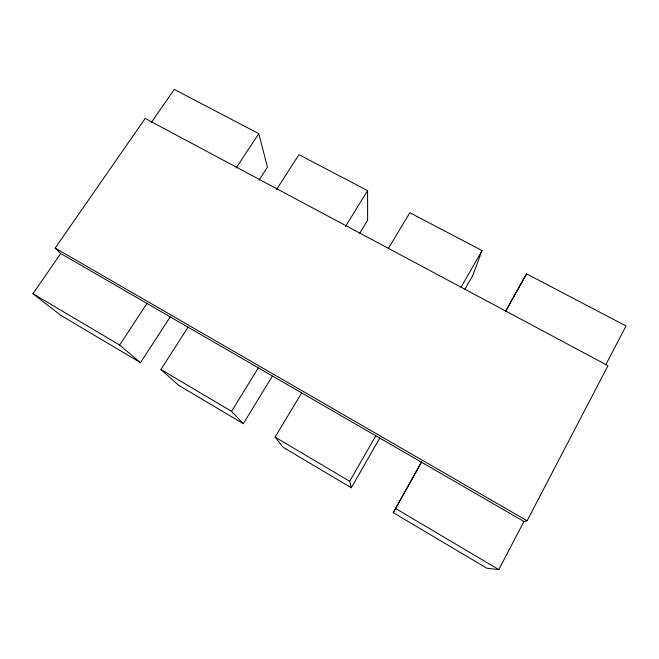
<?xml version="1.0" encoding="UTF-8"?>
<svg xmlns="http://www.w3.org/2000/svg" width="659" height="659" viewBox="0 0 659 659"><rect width="100%" height="100%" fill="white"/><g stroke="black" fill="none" stroke-linecap="round" stroke-linejoin="round"><path stroke-width="0.99" d="M388.423 248.394L409.832 212.742L482.075 250.568L472.561 275.932L464.916 289.285M421.735 461.555L393.234 512.661L486.886 568.247L498.805 569.607L523.946 521.467L527.093 520.791L607.985 365.687L145.178 118.439L55.167 248.089L60.727 253.534L523.946 521.467M605.778 364.765L626.05 325.958L526.566 273.864L505.725 310.949M393.234 512.661L421.529 462.231M505.75 311.205L526.566 273.864M301.657 392.896L275.1 437.115L283.181 447.337L351.313 487.775L349.69 481.292L375.811 435.78M461.003 287.299L482.075 250.568M351.313 487.775L379.839 437.93M188.079 327.202L160.911 369.485L178.474 385.194L243.311 423.671L272.241 376.33M359.575 233.426L367.615 220.271L367.582 190.624L298.939 154.676L276.483 189.611M243.311 423.671L231.556 411.323L258.353 367.846M345.481 226.49L367.582 190.624M60.727 253.534L32.95 293.692L60.579 315.216L140.515 362.656L170.154 317.012M259.069 180.072L267.463 167.155L258.765 133.645L174.248 89.393L151.29 122.59M140.515 362.656L119.633 345.036L147.006 303.445M236.177 167.963L258.765 133.645M55.167 248.089L527.093 520.791M32.95 293.692L119.633 345.036M160.911 369.485L231.556 411.323M275.1 437.115L349.69 481.292M395.705 508.55L498.805 569.607"/></g></svg>
